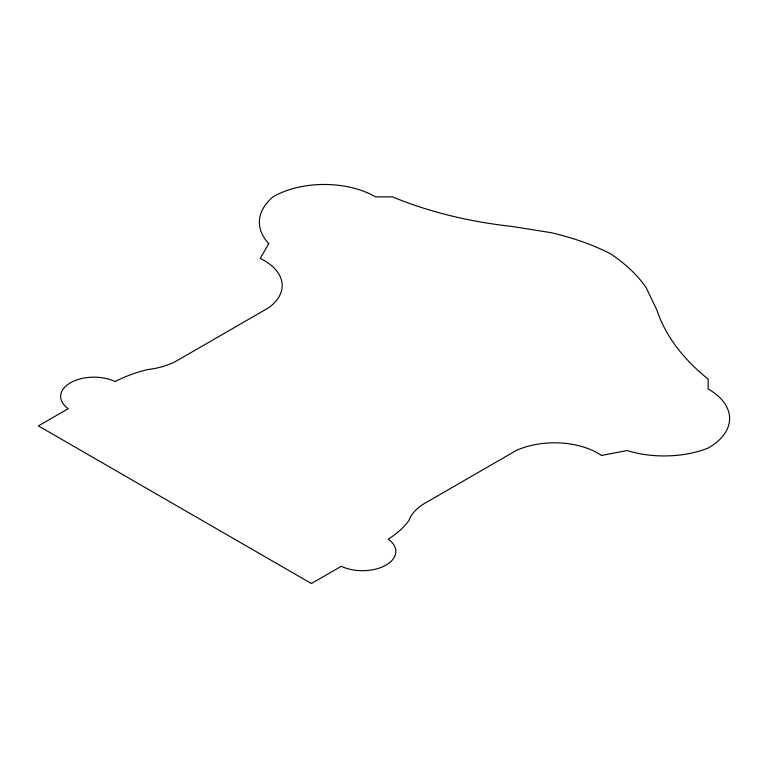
<?xml version="1.0" encoding="UTF-8"?>
<svg xmlns="http://www.w3.org/2000/svg" width="768" height="768" viewBox="0 0 768 768"><rect width="100%" height="100%" fill="white"/><g stroke="black" fill="none" stroke-linecap="round" stroke-linejoin="round"><path stroke-width="1.15" d="M268.762 243.648L260.227 258.432A61.373 35.434 0 0 1 268.762 307.69L179.174 359.405A59.808 34.531 0 0 1 147.485 369.61A113.424 65.482 0 0 0 115.19 381.571A33.331 19.248 0 0 0 70.397 382.81A33.331 19.248 0 0 0 68.266 408.662L38.4 425.904L311.414 583.526L341.28 566.294A33.331 19.248 0 0 0 386.074 565.056A33.331 19.248 0 0 0 388.205 539.194A113.424 65.482 0 0 0 408.931 520.55A59.808 34.531 0 0 1 426.595 502.253L516.182 450.538A61.373 35.434 0 0 1 601.498 455.462L627.091 450.538A77.827 44.928 0 0 0 708.144 448.07A71.798 41.453 0 0 0 708.144 388.963L708.144 379.114A299.53 172.925 0 0 1 656.957 310.147L646.166 287.654A203.645 117.571 0 0 0 610.032 253.507A203.645 117.571 0 0 0 550.877 232.637L511.91 226.416A299.53 172.925 0 0 1 392.467 196.858L375.408 196.858A71.798 41.453 0 0 0 273.024 196.858A77.827 44.928 0 0 0 268.762 243.648"/></g></svg>
